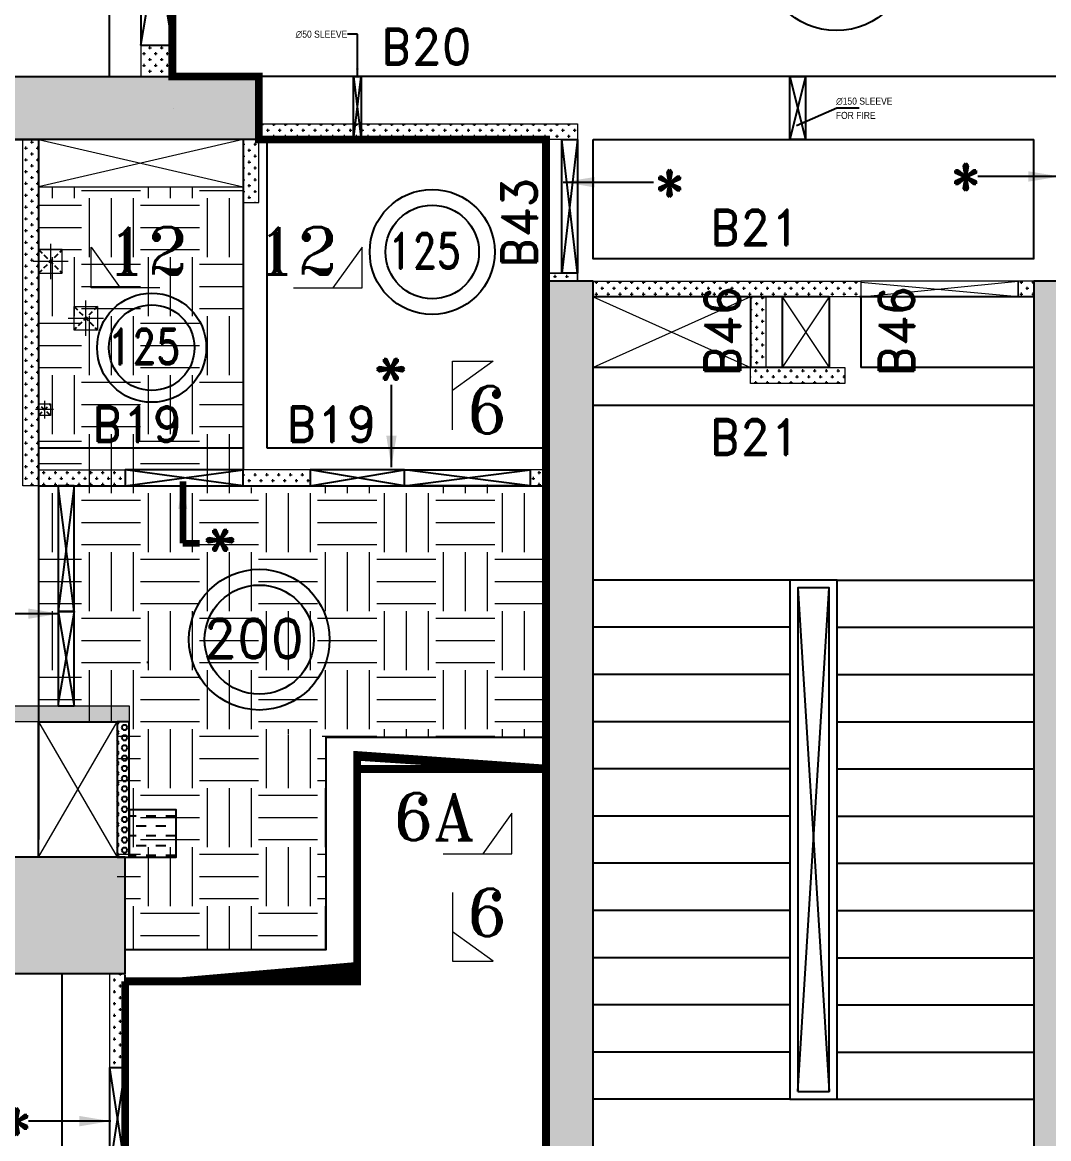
# Model space of a CAD drawing. Header units: millimetres. Extents: x 2061841 to 105821645, y -77612 to 48520811.
# Drawn here: x 2445852 to 2452375, y 6175 to 13270 of the extents above; entities that cross this region are included whole.
import ezdxf

# ---------------------------------------------------------------- set-up
doc = ezdxf.new("R2010")
doc.units = ezdxf.units.MM
doc.header["$LTSCALE"] = 10
doc.header["$MEASUREMENT"] = 0
doc.linetypes.add('$0$HIDDEN', pattern=[0.375, 0.25, -0.125])
doc.linetypes.add('HIDDEN2', pattern=[4.762499999999999, 3.175, -1.5875])
for name, color, linetype, lineweight in [('0-PL-DP CUTOUT', 32, 'Continuous', 9), ('s-opening text', 4, 'Continuous', 9), ('SEC-LINE', 1, 'Continuous', 15), ('vin nonstrwall', 3, 'Continuous', 9), ('VIN SUNK HATCH', 8, 'Continuous', 0), ('VIN-OPENING', 6, 'Continuous', 9), ('VIN_COLUMN HATCH', 33, 'Continuous', 20), ('VIN_CUT OUT', 6, 'Continuous', 9)]:
    doc.layers.add(name, color=color, linetype=linetype, lineweight=lineweight)
for name, color, linetype in [('1035_Tower Layout$0$A-Plan-Wall-Full', 255, 'Continuous'), ('A-FLOR-HIDN', 8, 'HIDDEN2'), ('A-HATCH', 8, 'Continuous'), ('BEAM NO', 2, 'Continuous'), ('khuraa', 6, 'Continuous'), ('S-OPENING', 6, 'Continuous'), ('SLEEVE 150 NEW', 51, 'Continuous'), ('Typical & Refuge$0$A-Plan-Stair', 8, 'Continuous'), ('UPSTAND RCC', 171, 'Continuous'), ('VIN_BEAM', 4, 'Continuous'), ('VIN_COLUMN', 1, 'Continuous'), ('VIN_SLAB THK', 2, 'Continuous')]:
    doc.layers.add(name, color=color, linetype=linetype)
doc.styles.add('200', font='romand.shx', dxfattribs={"width": 0.8, "height": 225})
doc.styles.add('KCP', font='', dxfattribs={"width": 0.9, "height": 200})
doc.styles.add('MAH', font='romand.shx', dxfattribs={"height": 210})
doc.styles.add('RT', font='romant.shx', dxfattribs={"height": 250})
doc.styles.add('ST', font='romand.shx', dxfattribs={"height": 4})
doc.styles.add('WD-50', font='ARIALN.TTF', dxfattribs={"height": 150})
doc.styles.get('KCP').set_extended_font_data('Bahnschrift')
doc.dimstyles.new('GR1', dxfattribs={"dimtxt": 225, "dimasz": 125, "dimexe": 125, "dimexo": 100, "dimgap": 50, "dimtad": 1, "dimdec": 0, "dimzin": 3, "dimdsep": 46, "dimtxsty": '200', "dimblk1": 'OBLIQUE', "dimblk2": 'OBLIQUE', "dimsah": 1, "dimcen": 0.0625, "dimdle": 125, "dimclrd": 3, "dimclre": 3, "dimclrt": 2, "dimadec": 0, "dimazin": 0, "dimtfac": 1, "dimtdec": 0, "dimtix": 1, "dimtmove": 0, "dimatfit": 3, "dimfxl": 1, "dimtolj": 1, "dimtzin": 0, "dimarcsym": 0})
doc.dimstyles.new('wd-50', dxfattribs={"dimtxt": 90, "dimasz": 50, "dimexe": 35, "dimexo": 50, "dimgap": 25, "dimtad": 1, "dimrnd": 5, "dimzin": 12, "dimdsep": 46, "dimtxsty": 'WD-50', "dimblk": 'ARCHTICK', "dimblk2": 'ARCHTICK', "dimcen": 50, "dimdle": 35, "dimclrd": 5, "dimclre": 5, "dimclrt": 4, "dimadec": 0, "dimazin": 0, "dimtfac": 1, "dimtmove": 1, "dimatfit": 2, "dimfxl": 1, "dimtolj": 1, "dimtzin": 12, "dimlwd": -1, "dimlwe": -1, "dimarcsym": 0})
pattern_1 = [(0, (972.5706476303749, 6269.695046248773), (37.5, 37.5), [18.75, -56.25]), (90, (981.9456476303749, 6260.320046248773), (-37.49999999999999, 37.5), [18.75, -56.25])]
pattern_2 = [(0, (-3646.261218469124, 480.2358689814282), (37.5, 37.5), [18.75, -56.25]), (90, (-3636.886218469124, 470.8608689814282), (-37.49999999999999, 37.5), [18.75, -56.25])]
pattern_3 = [(0, (-40796.54909283621, 68383.67095518092), (37.5, 37.5), [18.75, -56.25]), (90, (-40787.17409283621, 68374.29595518092), (-37.49999999999999, 37.5), [18.75, -56.25])]
pattern_4 = [(180, (-3646.261218453292, 480.1998616485052), (-375.0000000000001, -374.9999999999999), [375, -375]), (180, (-3646.261218453292, 339.5748616485052), (-375.0000000000001, -374.9999999999999), [375, -375]), (180, (-3646.261218453292, 198.9498616485052), (-375.0000000000001, -374.9999999999999), [375, -375]), (270, (-3693.136218453292, 152.0748616485052), (374.9999999999999, -375.0000000000001), [375, -375]), (270, (-3833.761218453292, 152.0748616485052), (374.9999999999999, -375.0000000000001), [375, -375]), (270, (-3974.386218453292, 152.0748616485052), (374.9999999999999, -375.0000000000001), [375, -375])]

# ---------------------------------------------------------------- blocks, each defined once
blk = doc.blocks.new('_Oblique')
at = {"color": 0, "linetype": 'ByBlock', "lineweight": -2}
blk.add_line((-0.5, -0.5), (0.5, 0.5), dxfattribs=at)
blk = doc.blocks.new('A$C21A8152F')
at = {"layer": 'SEC-LINE'}
for p, q in [((512.9126129375945, 310.8288595213089), (292.4536703438448, 2.736486093723214)), ((512.9126129377108, 2.736486093723215), (512.9126129375945, 310.8288595213089)), ((-6.702640956216783, 2.736486093723215), (512.9126129377108, 2.736486093723215))]:
    blk.add_line(p, q, dxfattribs=at)
blk = doc.blocks.new('_ArchTick')
at = {"color": 0, "linetype": 'ByBlock', "const_width": 0.15}
blk.add_lwpolyline([(-0.5, -0.5), (0.5, 0.5)], dxfattribs=at)

msp = doc.modelspace()

# ---------------------------------------------------------------- hatches: boundary and pattern name
at = {"layer": 'khuraa'}
h = msp.add_hatch(dxfattribs=at)
h.set_pattern_fill('DASH', color=256, scale=500, angle=180)
h.set_pattern_definition([(180, (-221736.1004920616, -122588.3243464187), (-62.50000000000001, -62.49999999999999), [62.5, -62.5])])
h.paths.add_polyline_path([(2446645.269636194, 8265.190462243183), (2446830.500793829, 8265.15752335819), (2446830.500793829, 7965.163017693594), (2446530.500793829, 7965.163017693594), (2446530.500793829, 8265.15752335819)])
at = {"layer": 'UPSTAND RCC'}
h = msp.add_hatch(dxfattribs=at)
h.set_pattern_fill('HEX', color=256, scale=150)
h.set_pattern_definition([(0, (2438280.500793829, 38975.31126223062), (0, 32.47595264191645), [18.75, -37.5]), (120, (2438280.500793829, 38975.31126223062), (-28.125, -16.23797632095822), [18.74999999999999, -37.49999999999999]), (59.99999999999999, (2438299.250793829, 38975.31126223062), (-28.125, 16.23797632095823), [18.75, -37.5])])
h.paths.add_polyline_path([(2446530.500793829, 8825.31126223068), (2446455.500793829, 8825.31126223068), (2446455.500793829, 7965.311262230651), (2446530.500793829, 7965.311262230651), (2446530.500793829, 8825.31126223068)])
at = {"layer": 'vin nonstrwall'}
h = msp.add_hatch(dxfattribs=at)
h.set_pattern_fill('CROSS', color=256, scale=150)
h.set_pattern_definition(pattern_3)
h.paths.add_polyline_path([(2446605.492914455, 12925.31064006435), (2446805.492914454, 12925.31064006435), (2446805.492914454, 13125.31066517053), (2446605.492914455, 13125.31066517053)])
h = msp.add_hatch(dxfattribs=at)
h.set_pattern_fill('CROSS', color=256, scale=150)
h.set_pattern_definition(pattern_3)
h.paths.add_polyline_path([(2447355.496854141, 12625.27463273157), (2449380.496854141, 12625.27463273148), (2449380.496854141, 12525.27463273148), (2447355.496854141, 12525.27463273157)])
h = msp.add_hatch(dxfattribs=at)
h.set_pattern_fill('CROSS', color=256, scale=150)
h.set_pattern_definition(pattern_3)
h.paths.add_polyline_path([(2446505.325098492, 10424.70867550971), (2446505.303756495, 10325.31064006445), (2445855.496854141, 10325.27463273148), (2445855.496854141, 12525.27463273157), (2445955.496854141, 12525.27463273141), (2445955.496854141, 12225.27463273149), (2445955.530067945, 12225.27913090083), (2445955.530067945, 12125.27913090083), (2445955.496854141, 12125.27463273148), (2445955.496854141, 10425.27463273148)])
h = msp.add_hatch(dxfattribs=at)
h.set_pattern_fill('CROSS', color=256, scale=150)
h.set_pattern_definition(pattern_1)
h.paths.add_polyline_path([(2447255.496854141, 12125.27463273158), (2447355.496854141, 12125.27463273158), (2447355.496854141, 12525.27463273162), (2447255.496854141, 12525.27463273162), (2447255.496854141, 12125.27463273158)])
h = msp.add_hatch(dxfattribs=at)
h.set_pattern_fill('CROSS', color=256, scale=150)
h.set_pattern_definition(pattern_2)
h.paths.add_polyline_path([(2449380.499254621, 11625.31064006431), (2449180.499254621, 11625.31064006431), (2449180.499254621, 11675.27454146547), (2449380.499254621, 11675.27454146547), (2449380.499254621, 11625.31064006431)])
h = msp.add_hatch(dxfattribs=at)
h.set_pattern_fill('CROSS', color=256, scale=150)
h.set_pattern_definition(pattern_2)
h.paths.add_polyline_path([(2451180.500144614, 11525.31064006431), (2449480.500144614, 11525.31064006448), (2449480.500144614, 11625.31064006448), (2451180.500144614, 11625.31064006431)])
h.paths.add_polyline_path([(2451080.500144614, 11075.31064006448), (2450480.453230356, 11075.31064006448), (2450480.453230356, 10975.31064006448), (2451080.500144614, 10975.31064006448)])
h = msp.add_hatch(dxfattribs=at)
h.set_pattern_fill('CROSS', color=256, scale=150)
h.set_pattern_definition([(0, (-3645.416387300938, 480.2591547253996), (37.5, 37.5), [18.75, -56.25]), (90, (-3636.041387300938, 470.8841547253996), (-37.49999999999999, 37.5), [18.75, -56.25])])
h.paths.add_polyline_path([(2452280.500144614, 11625.31064006431), (2452180.500144614, 11625.31064006431), (2452180.500144614, 11525.31064006431), (2452280.500144614, 11525.31064006431)])
h = msp.add_hatch(dxfattribs=at)
h.set_pattern_fill('CROSS', color=256, scale=150)
h.set_pattern_definition(pattern_1)
h.paths.add_polyline_path([(2450480.620555946, 11075.26730277472), (2450580.50060326, 11075.26730277472), (2450580.50060326, 11525.31083577318), (2450480.620555946, 11525.31083577318), (2450480.620555946, 11075.26730277472)])
h = msp.add_hatch(dxfattribs=at)
h.set_pattern_fill('CROSS', color=256, scale=150)
h.set_pattern_definition(pattern_1)
h.paths.add_polyline_path([(2447255.208798517, 10325.31064006442), (2447680.45716071, 10325.31064006442), (2447680.45716071, 10425.27463273334), (2447255.208798517, 10425.27463273334)])
h = msp.add_hatch(dxfattribs=at)
h.set_pattern_fill('CROSS', color=256, scale=150)
h.set_pattern_definition(pattern_3)
h.paths.add_polyline_path([(2449180.496854141, 10425.27463273314), (2449080.512135209, 10424.95990473847), (2449080.512135209, 10324.95990473681), (2449180.496854141, 10325.27463273148)])
h = msp.add_hatch(dxfattribs=at)
h.set_pattern_fill('CROSS', color=256, scale=150)
h.set_pattern_definition(pattern_3)
h.paths.add_polyline_path([(2446530.496204927, 8825.27463273148), (2446530.496204927, 8925.27463273148), (2443405.496854141, 8925.27463273148), (2443305.496854141, 8925.274632731482), (2442840.496854141, 8925.27463273148), (2442840.496854141, 7175.274632731494), (2442940.496854141, 7175.274632731494), (2442940.492914455, 7225.310640064379), (2442940.492914455, 7300.310640064379), (2442940.496854141, 8825.27463273148)])
h = msp.add_hatch(dxfattribs=at)
h.set_pattern_fill('CROSS', color=256, scale=150)
h.set_pattern_definition(pattern_3)
h.paths.add_polyline_path([(2446405.496854139, 6625.310640105554), (2446505.496854139, 6625.310640105554), (2446505.492914454, 7225.310640064401), (2446405.492914454, 7225.310640064321)])
at = {"layer": 'VIN SUNK HATCH'}
h = msp.add_hatch(dxfattribs=at)
h.set_pattern_fill('EARTH', color=8, scale=1500, angle=180)
h.set_pattern_definition([(180, (-3646.261218453291, 480.1998616485052), (-375.0000000000001, -374.9999999999999), [375, -375]), (180, (-3646.261218453291, 339.5748616485052), (-375.0000000000001, -374.9999999999999), [375, -375]), (180, (-3646.261218453291, 198.9498616485052), (-375.0000000000001, -374.9999999999999), [375, -375]), (270, (-3693.136218453291, 152.0748616485052), (374.9999999999999, -375.0000000000001), [375, -375]), (270, (-3833.761218453291, 152.0748616485052), (374.9999999999999, -375.0000000000001), [375, -375]), (270, (-3974.386218453291, 152.0748616485052), (374.9999999999999, -375.0000000000001), [375, -375])])
h.paths.add_polyline_path([(2445955.51977903, 10325.31064006445), (2447255.496854141, 10325.31064006445), (2447255.496901904, 12225.31095189843), (2445955.514212607, 12225.31095189833), (2445955.514164845, 10565.31064006445)], is_closed=False)
h.paths.add_polyline_path([(2446767.857559842, 10907.00932138475), (2446763.895243406, 10907.00932138475), (2447085.323814835, 10907.00932138475), (2447089.286131271, 10907.00932138475)], flags=16)
h.paths.add_polyline_path([(2446773.082665989, 11287.96706674543), (2447094.511237417, 11287.96706674543)], flags=16)
h = msp.add_hatch(dxfattribs=at)
h.set_pattern_fill('EARTH', color=8, scale=1500, angle=180)
h.set_pattern_definition(pattern_4)
h.paths.add_polyline_path([(2447830.514680606, 8725.274632737955), (2449180.500144629, 8725.27463273183), (2449180.500144626, 10337.18257641325), (2447280.500162209, 10313.29467438756), (2447280.500127053, 10325.23805374199), (2445947.616251335, 10325.23919705511), (2445955.514164861, 8825.2720027991), (2446455.499217167, 8825.2772626637)])
h = msp.add_hatch(dxfattribs=at)
h.set_pattern_fill('EARTH', color=8, scale=1500, angle=180)
h.set_pattern_definition(pattern_4)
edge = h.paths.add_edge_path()
edge.add_line((2446505.494686775, 7825.274632731029), (2446455.500144629, 7825.274632731975))
edge.add_line((2446455.500144629, 7825.274632731975), (2446455.50014463, 8825.274632731436))
edge.add_line((2446455.50014463, 8825.274632731436), (2447543.753736546, 8742.618427826244))
edge.add_line((2447543.753736546, 8742.618427826244), (2447780.516792174, 8725.274632738596))
edge.add_line((2447780.516792174, 8725.274632738596), (2447780.50253901, 7375.274632733648))
edge.add_line((2447780.50253901, 7375.274632733648), (2446505.514115, 7375.274632728351))
edge.add_line((2446505.514115, 7375.274632728351), (2446505.513669995, 7825.274632731043))
h = msp.add_hatch(dxfattribs=at)
h.set_pattern_fill('EARTH', color=8, scale=1500, angle=360)
h.set_pattern_definition([(0, (-3653.653743134346, 230.2352468004656), (375.0000000000001, 374.9999999999999), [375, -375]), (0, (-3653.653743134346, 370.8602468004656), (375.0000000000001, 374.9999999999999), [375, -375]), (0, (-3653.653743134346, 511.4852468004656), (375.0000000000001, 374.9999999999999), [375, -375]), (90, (-3606.778743134346, 558.3602468004656), (-374.9999999999998, 375.0000000000001), [375, -375]), (90, (-3466.153743134346, 558.3602468004656), (-374.9999999999998, 375.0000000000001), [375, -375]), (90, (-3325.528743134346, 558.3602468004656), (-374.9999999999998, 375.0000000000001), [375, -375])])
edge = h.paths.add_edge_path()
edge.add_line((2446405.504767171, 1175.274632730692), (2446405.504767171, 2200.311367470171))
edge.add_line((2446405.504767171, 2200.311367470171), (2446305.526210978, 2200.311379738514))
edge.add_line((2446305.526210978, 2200.311379738513), (2446305.456918087, 2275.276445717468))
edge.add_line((2446305.456918087, 2275.276445717468), (2446155.485781843, 2275.255647403665))
edge.add_line((2446155.485781843, 2275.255647403665), (2446155.490266145, 2475.274632731609))
edge.add_line((2446155.490266145, 2475.274632731609), (2438273.036552863, 2476.421552089768))
edge.add_line((2438273.036552863, 2476.421552089768), (2438273.036552862, 6908.310273743098))
edge.add_line((2438273.036552862, 6908.310273743098), (2436655.518210028, 6908.125913491569))
edge.add_line((2436655.518210028, 6908.125913491569), (2436655.518385869, 1505.915127985497))
edge.add_line((2436655.518385869, 1505.915127985497), (2436823.875162202, 1187.399282020462))
edge.add_line((2436823.875162202, 1187.399282020462), (2437072.628089236, 975.9233605146328))
edge.add_line((2437072.628089236, 975.9233605146328), (2437582.725661597, 775.8320209558815))
edge.add_line((2437582.725661597, 775.8320209558815), (2445998.108064946, 774.7172445014749))
edge.add_arc((2446004.394229244, 1175.778838270959), 401.1108548250602, 269.1020302135271, 359.9279778726277)
at = {"layer": 'VIN_COLUMN HATCH'}
h = msp.add_hatch(color=256, dxfattribs=at)
h.dxf.hatch_style = 1
h.paths.add_polyline_path([(2447355.496854141, 12525.27463273162), (2445555.496854141, 12525.27463273162), (2445555.496854141, 12925.27463273162), (2447355.496854141, 12925.27463273162)])
h = msp.add_hatch(color=256, dxfattribs=at)
h.dxf.hatch_style = 1
h.paths.add_polyline_path([(2449480.496854137, 11625.31064006423), (2449180.496854137, 11625.31064006423), (2449180.496854141, 4825.310640064485), (2452580.496854141, 4825.310640064488), (2452580.496854141, 11625.31064006423), (2452280.496854141, 11625.31064006423), (2452280.496854141, 5175.310640064488), (2449480.496854141, 5175.310640064485)])
h = msp.add_hatch(color=256, dxfattribs=at)
h.dxf.hatch_style = 1
h.paths.add_polyline_path([(2445655.492914454, 7225.274632731622), (2446505.496854141, 7225.27463273162), (2446505.496854141, 7965.274632731747), (2445655.492914454, 7965.274632731744)])

# ---------------------------------------------------------------- linework, layer by layer
at = {"layer": '0-PL-DP CUTOUT', "color": 32, "ltscale": 15, "extrusion": (-2.01815504827594e-08, -8.411830371458798e-09, 0.9999999999999999)}
for p, q in [((2446030.495928638, 11862.77513117047, -643584.2946819967), (2446030.495928638, 11637.77513117047, -643584.2946838894)), ((2446142.995928638, 11750.27513117047, -643584.2946806727), (2445917.995928638, 11750.27513117047, -643584.2946852135))]:
    msp.add_line(p, q, dxfattribs=at)
at = {"layer": '0-PL-DP CUTOUT', "color": 32, "ltscale": 15, "extrusion": (8.411830371458798e-09, 2.01815504827594e-08, 0.9999999999999999)}
for p, q in [((2446255.495928653, 11276.99784511876, -643584.2946815554), (2446255.495928653, 11501.99784511876, -643584.2946860963)), ((2446142.995928653, 11389.49784511876, -643584.2946828795), (2446367.995928653, 11389.49784511876, -643584.2946847721))]:
    msp.add_line(p, q, dxfattribs=at)
at = {"layer": '0-PL-DP CUTOUT', "color": 32, "ltscale": 15, "extrusion": (-8.411830371458806e-09, -2.01815504827594e-08, 0.9999999999999999)}
for p, q in [((2445992.999864789, 10864.858940218, -643584.2946835104), (2445992.999864789, 10752.358940218, -643584.2946857808)), ((2446049.249864789, 10808.608940218, -643584.2946841725), (2445936.749864789, 10808.608940218, -643584.2946851187))]:
    msp.add_line(p, q, dxfattribs=at)
at = {"layer": '0-PL-DP CUTOUT', "color": 32, "extrusion": (-2.01815504827594e-08, -8.411830371458798e-09, 0.9999999999999999), "elevation": -643584.3441464723}
msp.add_lwpolyline([(2445955.482940109, 11675.26971744816), (2446105.482940109, 11675.26971744816), (2446105.482940109, 11825.26971744816), (2445955.482940109, 11825.26971744816)], close=True, dxfattribs=at)
at = {"layer": '0-PL-DP CUTOUT', "color": 32, "extrusion": (8.411830371458798e-09, 2.01815504827594e-08, 0.9999999999999999), "elevation": -643584.2738764817}
msp.add_lwpolyline([(2446330.501342375, 11464.51083364729), (2446330.501342375, 11314.51083364729), (2446180.501342375, 11314.51083364729), (2446180.501342375, 11464.51083364729)], close=True, dxfattribs=at)
at = {"layer": '0-PL-DP CUTOUT', "color": 32, "extrusion": (-8.411830371458806e-09, -2.01815504827594e-08, 0.9999999999999999), "elevation": -643584.3154780582}
msp.add_lwpolyline([(2445955.494451067, 10771.09595168867), (2445955.494451067, 10846.09595168867), (2446030.494451067, 10846.09595168867), (2446030.494451067, 10771.09595168867)], close=True, dxfattribs=at)
at = {"layer": '1035_Tower Layout$0$A-Plan-Wall-Full', "elevation": -643584.2943026532}
msp.add_lwpolyline([(2446655.514114984, 9201.423592998472), (2446644.110558923, 9201.423592998472)], dxfattribs=at)
at = {"layer": 'A-FLOR-HIDN', "color": 32, "extrusion": (-2.01815504827594e-08, -8.411830371458798e-09, 0.9999999999999999)}
for p, q in [((2445955.495928638, 11675.27513117047, -643584.2946850875), (2446105.495928638, 11825.27513117047, -643584.2946807985)), ((2445955.495928638, 11825.27513117047, -643584.2946838258), (2446105.495928638, 11675.27513117047, -643584.2946820604))]:
    msp.add_line(p, q, dxfattribs=at)
at = {"layer": 'A-FLOR-HIDN', "color": 32, "extrusion": (8.411830371458798e-09, 2.01815504827594e-08, 0.9999999999999999)}
for p, q in [((2446330.495928653, 11464.49784511876, -643584.2946859703), (2446180.495928653, 11314.49784511876, -643584.2946816813)), ((2446180.495928653, 11464.49784511876, -643584.2946847086), (2446330.495928653, 11314.49784511876, -643584.294682943))]:
    msp.add_line(p, q, dxfattribs=at)
at = {"layer": 'A-FLOR-HIDN', "color": 32, "extrusion": (-8.411830371458806e-09, -2.01815504827594e-08, 0.9999999999999999)}
for p, q in [((2445955.499864789, 10771.108940218, -643584.2946857179), (2446030.499864789, 10846.108940218, -643584.2946835733)), ((2446030.499864789, 10771.108940218, -643584.2946850869), (2445955.499864789, 10846.108940218, -643584.2946842043))]:
    msp.add_line(p, q, dxfattribs=at)
at = {"layer": 'A-HATCH', "color": 7, "const_width": 50, "elevation": -643584.2959966164}
msp.add_lwpolyline([(2436455.498764235, 39775.27462077651), (2436455.504767172, 1675.274632726094, 0.4142178262602673), (2437455.498764233, 675.2745673442078), (2446005.504739447, 675.274387388501, 0.4142131087479724), (2446505.504448147, 1175.273652737771), (2446505.504448122, 7175.274632728351), (2447980.493632851, 7175.274632734296), (2447980.493632857, 8525.274632737395), (2449180.496854139, 8525.27463273145), (2449180.496854139, 4825.310640064485), (2452580.496854141, 4825.310640064488), (2452580.496854141, 8525.274632734521), (2453780.500793829, 8525.274632734521), (2453780.500793829, 7175.274644207026), (2455255.486174068, 7175.274644269741), (2455255.488941111, 1175.274402143798, 0.4142131164398519), (2455755.489254314, 675.274387388504), (2464305.495250465, 675.2745673442116, 0.4142135562082646), (2465305.495229418, 1675.274567344211), (2465305.494944047, 39775.27462826651, 0.4142135601792966)], format="xyb", dxfattribs=at)
at = {"layer": 'A-HATCH', "const_width": 50, "elevation": -643584.2959966164}
msp.add_lwpolyline([(2446505.492914454, 7175.274632728351), (2447980.493632851, 7175.274632734296), (2447980.507886015, 8525.274632737395), (2449180.496854139, 8525.27463273145), (2449180.496957745, 12525.31155186798), (2447355.496854141, 12525.27463273157), (2447355.496854141, 12925.27463273162), (2446805.492914454, 12925.31064006435), (2446805.492914454, 14425.31064004113), (2446405.499492172, 14425.30449907031), (2446405.500144614, 17726.42012344152), (2443405.499254622, 17726.42012344152), (2443405.500144615, 19380.95350491162), (2436455.499609773, 19380.95383681073), (2436455.504767118, 1675.264028484053, 0.4142134770586676), (2437455.494519546, 675.2745673351382), (2446005.504739447, 675.274387388501, 0.4142127679689819), (2446505.504448147, 1175.272990853081), (2446505.504448122, 7175.274632728351)], format="xyb", dxfattribs=at)
at = {"layer": 'khuraa', "elevation": -643584.2959966164}
msp.add_lwpolyline([(2446530.500793829, 7965.190462243183), (2446830.500793829, 7965.313204173697), (2446830.500793829, 8265.313204173697), (2446530.500793829, 8265.190462243183)], close=True, dxfattribs=at)
at = {"layer": 'S-OPENING'}
for p, q in [((2446605.492914455, 13125.31066517053, -643584.2963778005), (2446805.905463151, 14325.31066517053, -643584.2963778005)), ((2446605.905463152, 14325.31066517053, -643584.2963778005), (2446805.492914454, 13125.31066517053, -643584.2963778005)), ((2449380.496854141, 11675.23853413244, -643584.2967589847), (2449280.496854141, 12525.27463273148, -643584.2963778005)), ((2449380.496854141, 12525.27463273148, -643584.2963778005), (2449280.496854141, 11675.23853413244, -643584.2967589847)), ((2446505.457476869, 10325.27431670139, -643584.2946838258), (2447255.496854141, 10425.2746327333, -643584.2963778005)), ((2447255.496854141, 10325.27463273157, -643584.2963778005), (2446505.457476869, 10425.27431670321, -643584.2946838258)), ((2448280.457861913, 10325.27463273148, -643584.2963642908), (2447680.512135434, 10425.27463273148, -643584.2963690556)), ((2447680.512135434, 10325.27463273334, -643584.2963777974), (2448280.457861913, 10425.27463273314, -643584.2963642908)), ((2448280.457861913, 10325.27463273148, -643584.2963642908), (2449080.512135209, 10425.27463273314, -643584.2963777974)), ((2449080.512135209, 10325.27463273314, -643584.2963865391), (2448280.457861914, 10425.27463273334, -643584.2963642908)), ((2446180.492914455, 9525.310640064408, -643584.2963778005), (2446080.492914455, 10325.27463273148, -643584.2963401233)), ((2446180.492914455, 10325.27463273148, -643584.2963401233), (2446080.492914455, 9525.274632719329, -643584.2963778005)), ((2446180.492914455, 9525.27463273148, -643584.2963401233), (2446080.492914452, 8942.319348061244, -643584.2963690589)), ((2446080.492914452, 9525.274632731553, -643584.2963778005), (2446180.492914452, 8925.27463273148, -643584.2963778005)), ((2446405.496854139, 6625.310640087671, -643584.2963778005), (2446505.496854138, 5975.310640105641, -643584.2963290712)), ((2446505.504767168, 6625.310569186549, -643584.2963778005), (2446405.496854138, 5975.31064010517, -643584.2963290712))]:
    msp.add_line(p, q, dxfattribs=at)
for points, elevation in [([(2446805.905463151, 14325.31066517053), (2446605.905463152, 14325.31066517053), (2446605.492914455, 13125.31066517053), (2446805.492914454, 13125.31066517053)], -643584.2963778005), ([(2449280.496854141, 12525.27463273148), (2449380.496854141, 12525.27463273148), (2449380.496854141, 11675.23853413244), (2449280.496854141, 11675.23853413244)], -643584.2963778005), ([(2446505.457476869, 10325.27431670139), (2447255.496854141, 10325.27463273148), (2447255.496854141, 10425.2746327333), (2446505.457476869, 10425.27431670321)], -643584.2963778005), ([(2447680.512135434, 10325.27463273148), (2448280.457861913, 10325.27463273148), (2448280.457861913, 10425.27463273334), (2447680.512135434, 10425.27463273334)], -643584.2964395925), ([(2449080.512135209, 10325.27463273148), (2448280.457861913, 10325.27463273148), (2448280.457861913, 10425.27463273314), (2449080.512135209, 10425.27463273314)], -643584.2963778005), ([(2446080.492914455, 9525.27463273148), (2446180.492914455, 9525.27463273148), (2446180.492914455, 10325.31064006441), (2446080.492914455, 10325.31064006441)], -643584.2963401233), ([(2446180.492914452, 9525.274632731553), (2446080.492914452, 9525.274632731553), (2446080.492914452, 8925.27463273148), (2446180.492914452, 8925.27463273148)], -643584.2963690589), ([(2446505.496854138, 6625.310673348633), (2446405.496854138, 6625.310673348633), (2446405.496854138, 5975.310640105597), (2446505.496854138, 5975.310640105597)], -643584.2963290712)]:
    msp.add_lwpolyline(points, close=True, dxfattribs=dict(at, elevation=elevation))
at = {"layer": 'SEC-LINE', "color": 4, "elevation": -643584.2946838258}
msp.add_lwpolyline([(2445955.514164845, 8825.31064006433), (2446455.500793829, 8825.329265896944), (2446455.500793829, 7965.293258564361), (2445955.514164845, 7965.274632731747)], close=True, dxfattribs=at)
at = {"layer": 'SLEEVE 150 NEW'}
for p, q in [((2447956.324239363, 12526.11517797294, -643584.2956154322), (2448006.326384057, 12926.15180846746, -643584.2957591063)), ((2447956.326384057, 12926.15180846746, -643584.2957591063), (2448006.324239363, 12526.11517797294, -643584.2956154322)), ((2450830.496867789, 12925.27465950174, -643584.2956154322), (2450730.496867788, 12525.27465949895, -643584.2956154322)), ((2450730.496867789, 12925.27465950174, -643584.2956154322), (2450830.496867788, 12525.27465949895, -643584.2956154322))]:
    msp.add_line(p, q, dxfattribs=at)
for points, elevation in [([(2448006.324239363, 12526.11517797294), (2447956.324239363, 12526.11517797294), (2447956.326384057, 12926.15180846746), (2448006.326384057, 12926.15180846746)], -643584.2956151214), ([(2450730.496867789, 12925.27465950174), (2450830.496867789, 12925.27465950174), (2450830.496867788, 12525.27465949895), (2450730.496867788, 12525.27465949895)], -643584.2956154322)]:
    msp.add_lwpolyline(points, close=True, dxfattribs=dict(at, elevation=elevation))
at = {"layer": 'Typical & Refuge$0$A-Plan-Stair', "color": 3}
for p, q in [((2450730.501238826, 9725.31126222854, -643584.2946838258), (2449480.501238826, 9725.31126222854, -643584.2946838258)), ((2451030.501238826, 9725.31126222854, -643584.2946838258), (2452280.501238826, 9725.31126222854, -643584.2946838258)), ((2450780.501238826, 9675.31126222854, -643584.2946838258), (2450980.501238826, 6475.311262228541, -643584.2946838258)), ((2450780.501238826, 6475.311262228541, -643584.2946838258), (2450980.501238826, 9675.31126222854, -643584.2946838258)), ((2450730.501238826, 9425.31126222854, -643584.2946838258), (2449480.501238826, 9425.31126222854, -643584.2946838258)), ((2451030.501238826, 9425.31126222854, -643584.2946838258), (2452280.501238826, 9425.31126222854, -643584.2946838258)), ((2450730.501238826, 9125.31126222854, -643584.2946838258), (2449480.501238826, 9125.31126222854, -643584.2946838258)), ((2451030.501238826, 9125.31126222854, -643584.2946838258), (2452280.501238826, 9125.31126222854, -643584.2946838258)), ((2450730.501238826, 8825.31126222854, -643584.2946838258), (2449480.501238826, 8825.31126222854, -643584.2946838258)), ((2451030.501238826, 8825.31126222854, -643584.2946838258), (2452280.501238826, 8825.31126222854, -643584.2946838258)), ((2450730.501238826, 8525.31126222854, -643584.2946838258), (2449480.501238826, 8525.31126222854, -643584.2946838258)), ((2451030.501238826, 8525.31126222854, -643584.2946838258), (2452280.501238826, 8525.31126222854, -643584.2946838258)), ((2450730.501238826, 8225.31126222854, -643584.2946838258), (2449480.501238826, 8225.31126222854, -643584.2946838258)), ((2451030.501238826, 8225.31126222854, -643584.2946838258), (2452280.501238826, 8225.31126222854, -643584.2946838258)), ((2450730.501238826, 7925.311262228541, -643584.2946838258), (2449480.501238826, 7925.311262228541, -643584.2946838258)), ((2451030.501238826, 7925.311262228541, -643584.2946838258), (2452280.501238826, 7925.311262228541, -643584.2946838258)), ((2450730.501238826, 7625.311262228541, -643584.2946838258), (2449480.501238826, 7625.311262228541, -643584.2946838258)), ((2451030.501238826, 7625.311262228541, -643584.2946838258), (2452280.501238826, 7625.311262228541, -643584.2946838258)), ((2450730.501238826, 7325.311262228541, -643584.2946838258), (2449480.501238826, 7325.311262228541, -643584.2946838258)), ((2451030.501238826, 7325.311262228541, -643584.2946838258), (2452280.501238826, 7325.311262228541, -643584.2946838258)), ((2450730.501238826, 7025.311262228541, -643584.2946838258), (2449480.501238826, 7025.311262228541, -643584.2946838258)), ((2451030.501238826, 7025.311262228541, -643584.2946838258), (2452280.501238826, 7025.311262228541, -643584.2946838258)), ((2450730.501238826, 6725.311262228541, -643584.2946838258), (2449480.501238826, 6725.311262228541, -643584.2946838258)), ((2451030.501238826, 6725.311262228541, -643584.2946838258), (2452280.501238826, 6725.311262228541, -643584.2946838258)), ((2450730.501238826, 6425.311262228541, -643584.2946838258), (2449480.501238826, 6425.311262228541, -643584.2946838258)), ((2451030.501238826, 6425.311262228541, -643584.2946838258), (2452280.501238826, 6425.311262228541, -643584.2946838258))]:
    msp.add_line(p, q, dxfattribs=at)
at = {"layer": 'Typical & Refuge$0$A-Plan-Stair', "color": 3, "elevation": -643584.2946838258}
for points in [[(2450730.501238826, 6425.311262228541), (2451030.501238826, 6425.311262228541), (2451030.501238826, 9725.31126222854), (2450730.501238826, 9725.31126222854)], [(2450780.501238826, 6475.311262228541), (2450980.501238826, 6475.311262228541), (2450980.501238826, 9675.31126222854), (2450780.501238826, 9675.31126222854)]]:
    msp.add_lwpolyline(points, close=True, dxfattribs=at)
at = {"layer": 'UPSTAND RCC', "elevation": -643584.2963778005}
msp.add_lwpolyline([(2446530.500793829, 8825.31126223068), (2446455.500793829, 8825.31126223068), (2446455.500793829, 7965.311262230651), (2446530.500793829, 7965.311262230651)], close=True, dxfattribs=at)
at = {"layer": 'vin nonstrwall'}
for p, q in [((2449280.499254621, 11675.27454146597, -643584.2963778005), (2449380.499254621, 11675.27454146597, -643584.2963778005)), ((2452180.500144614, 11525.31064006431, -643584.2959966164), (2452180.500144614, 11625.31064006431, -643584.2959966164)), ((2450730.500144614, 9725.310640064483, -643584.2959966164), (2449480.500144614, 9725.310640064483, -643584.2959966164)), ((2451030.500144614, 9725.310640064483, -643584.2959966164), (2452280.500144614, 9725.310640064483, -643584.2959966164)), ((2450780.500144614, 9675.310640064483, -643584.2959966164), (2450980.500144614, 6475.310640064483, -643584.2959966164)), ((2450780.500144614, 6475.310640064483, -643584.2959966164), (2450980.500144614, 9675.310640064483, -643584.2959966164)), ((2450730.500144614, 9425.310640064483, -643584.2959966164), (2449480.500144614, 9425.310640064483, -643584.2959966164)), ((2451030.500144614, 9425.310640064483, -643584.2959966164), (2452280.500144614, 9425.310640064483, -643584.2959966164)), ((2450730.500144614, 9125.310640064483, -643584.2959966164), (2449480.500144614, 9125.310640064483, -643584.2959966164)), ((2451030.500144614, 9125.310640064483, -643584.2959966164), (2452280.500144614, 9125.310640064483, -643584.2959966164)), ((2450730.500144614, 8825.310640064483, -643584.2959966164), (2449480.500144614, 8825.310640064483, -643584.2959966164)), ((2451030.500144614, 8825.310640064483, -643584.2959966164), (2452280.500144614, 8825.310640064483, -643584.2959966164)), ((2450730.500144614, 8525.310640064483, -643584.2959966164), (2449480.500144614, 8525.310640064483, -643584.2959966164)), ((2451030.500144614, 8525.310640064483, -643584.2959966164), (2452280.500144614, 8525.310640064483, -643584.2959966164)), ((2450730.500144614, 8225.310640064483, -643584.2959966164), (2449480.500144614, 8225.310640064483, -643584.2959966164)), ((2451030.500144614, 8225.310640064483, -643584.2959966164), (2452280.500144614, 8225.310640064483, -643584.2959966164)), ((2450730.500144614, 7925.310640064483, -643584.2959966164), (2449480.500144614, 7925.310640064483, -643584.2959966164)), ((2451030.500144614, 7925.310640064483, -643584.2959966164), (2452280.500144614, 7925.310640064483, -643584.2959966164)), ((2450730.500144614, 7625.310640064483, -643584.2959966164), (2449480.500144614, 7625.310640064483, -643584.2959966164)), ((2451030.500144614, 7625.310640064483, -643584.2959966164), (2452280.500144614, 7625.310640064483, -643584.2959966164)), ((2450730.500144614, 7325.310640064483, -643584.2959966164), (2449480.500144614, 7325.310640064483, -643584.2959966164)), ((2451030.500144614, 7325.310640064483, -643584.2959966164), (2452280.500144614, 7325.310640064483, -643584.2959966164)), ((2450730.500144614, 7025.310640064483, -643584.2959966164), (2449480.500144614, 7025.310640064483, -643584.2959966164)), ((2451030.500144614, 7025.310640064483, -643584.2959966164), (2452280.500144614, 7025.310640064483, -643584.2959966164)), ((2450730.500144614, 6725.310640064483, -643584.2959966164), (2449480.500144614, 6725.310640064483, -643584.2959966164)), ((2451030.500144614, 6725.310640064483, -643584.2959966164), (2452280.500144614, 6725.310640064483, -643584.2959966164)), ((2450730.500144614, 6425.310640064483, -643584.2959966164), (2449480.500144614, 6425.310640064483, -643584.2959966164)), ((2451030.500144614, 6425.310640064483, -643584.2959966164), (2452280.500144614, 6425.310640064483, -643584.2959966164))]:
    msp.add_line(p, q, dxfattribs=at)
for points, elevation in [([(2446605.492914455, 12925.31064006435), (2446805.492914454, 12925.31064006435), (2446805.492914454, 13125.31066517053), (2446605.492914455, 13125.31066517053)], -643584.2963778005), ([(2445855.496854141, 12525.27463273157), (2445955.496854141, 12525.27463273141), (2445955.496854141, 12225.27463273149), (2445955.530067944, 12225.27910579428), (2445955.530067944, 12125.27910579428), (2445955.496854141, 12125.27463273148), (2445955.496854141, 10425.27463273148), (2446505.457476869, 10425.27431670139), (2446505.457476869, 10325.27431670139), (2445855.496854141, 10325.27463273148)], -643584.2963778005), ([(2447255.496854141, 12125.27463273158), (2447355.496854141, 12125.27463273158), (2447355.496854141, 12525.27463273162), (2447255.496854141, 12525.27463273162)], -643584.2963778005), ([(2449380.499254621, 11625.31064006431), (2449180.499254621, 11625.31064006431), (2449180.499254621, 11675.27454146547), (2449380.499254621, 11675.27454146547)], -643584.2959966164), ([(2449380.499254621, 11675.27454146547), (2449280.499254621, 11675.27454146547), (2449180.499254621, 11675.27454146547), (2449180.499254621, 11625.31064006431), (2449380.499254621, 11625.31064006428)], -643584.2959966164), ([(2449480.500144614, 11525.31064006716), (2449480.500144614, 11625.31064006448), (2451180.500144614, 11625.31064006431), (2451180.500144614, 11525.31064006431)], -643584.2959966164), ([(2452280.500144614, 11625.31064006431), (2452180.500144614, 11625.31064006431), (2452180.500144614, 11525.31064006431), (2452280.500144614, 11525.31064006431)], -643584.2959966164), ([(2450480.620555946, 11075.26730277472), (2450580.50060326, 11075.26730277472), (2450580.50060326, 11525.31083577318), (2450480.620555946, 11525.31083577318)], -643584.2943026416), ([(2451080.500144614, 11075.31064006448), (2451080.500144614, 10975.31064006448), (2450480.453230356, 10975.31064006448), (2450480.453230356, 11075.31064006448)], -643584.2959966164), ([(2447255.208798517, 10325.31064006442), (2447680.512135423, 10325.31064006442), (2447680.512135423, 10425.27463273334), (2447255.208798517, 10425.27463273334)], -643584.2963771501), ([(2449180.496854141, 10425.27463273314), (2449080.512135209, 10425.27463273314), (2449080.512135209, 10325.27463273148), (2449180.496854141, 10325.27463273148)], -643584.2963778005), ([(2450730.500144614, 6425.310640064483), (2451030.500144614, 6425.310640064483), (2451030.500144614, 9725.310640064483), (2450730.500144614, 9725.310640064483)], -643584.2959966164), ([(2450780.500144614, 6475.310640064483), (2450980.500144614, 6475.310640064483), (2450980.500144614, 9675.310640064483), (2450780.500144614, 9675.310640064483)], -643584.2959966164), ([(2446405.496854139, 6625.310640105554), (2446505.496854139, 6625.310640105554), (2446505.492914454, 7225.310640064401), (2446405.492914454, 7225.310640064321)], -643584.2963778005)]:
    msp.add_lwpolyline(points, close=True, dxfattribs=dict(at, elevation=elevation))
at = {"layer": 'vin nonstrwall', "elevation": -643584.2963778005}
for points in [[(2447355.496854141, 12625.27463273157), (2449380.496854141, 12625.27463273148), (2449380.496854141, 12525.27463273148), (2447355.496854141, 12525.27463273157), (2447355.496854141, 12625.27463273157)], [(2445655.519420704, 8825.27463273148), (2442940.496854141, 8825.27463273148), (2442940.492914455, 7300.310640064379), (2443905.496854141, 7300.27463273148), (2443905.496854141, 7225.27463273148), (2442940.492914455, 7225.310640064379), (2442940.496854141, 7175.274632731494), (2442840.496854141, 7175.274632731494), (2442840.496854141, 8925.274632731482), (2446530.496204927, 8925.27463273148), (2446530.496204927, 8825.27463273148), (2445755.519420704, 8825.27463273148)]]:
    msp.add_lwpolyline(points, dxfattribs=at)
at = {"layer": 'VIN-OPENING'}
for p, q in [((2449380.499254621, 12525.31158494682, -643584.2959966164), (2449280.499254621, 11675.27454146547, -643584.2963778005)), ((2449380.499254621, 11675.27454146547, -643584.2963778005), (2449280.49925462, 12525.31158494682, -643584.2959966164)), ((2451180.500144614, 11525.31064006431, -643584.2959966164), (2452180.500144614, 11625.31064006431, -643584.2959966164)), ((2452180.500144614, 11525.31064006431, -643584.2959966164), (2451180.500144614, 11616.08857030087, -643584.2959966164))]:
    msp.add_line(p, q, dxfattribs=at)
at = {"layer": 'VIN-OPENING', "elevation": -643584.2959966164}
for points in [[(2449280.49925462, 11675.27454146547), (2449380.499254621, 11675.27454146547), (2449380.499254621, 12525.31158494682), (2449280.49925462, 12525.31158494682)], [(2451180.500144614, 11525.31064006431), (2452180.500144614, 11525.31064006431), (2452180.500144614, 11625.31064006431), (2451180.500144614, 11625.31064006431)]]:
    msp.add_lwpolyline(points, close=True, dxfattribs=at)
at = {"layer": 'VIN_BEAM', "linetype": '$0$HIDDEN'}
for p, q in [((2446405.499476434, 12925.30515273728, -643584.2959966164), (2446405.499492172, 14425.30449907031, -643584.2959966164)), ((2446805.500077112, 12922.90033082091, -643584.2959966164), (2446805.500091961, 14385.31126221817, -643584.2959966164)), ((2454480.500141626, 12925.31127286888, -643584.2959966164), (2446860.440726612, 12925.31126160775, -643584.2959966164)), ((2447405.50476717, 12525.27402713153, -643584.2963778005), (2447405.49685414, 10565.31003446431, -643584.2963778005)), ((2449180.500144611, 11625.31126222837, -643584.2959966164), (2449180.500144611, 12525.3115518679, -643584.2959966164)), ((2449480.500144613, 12525.31139032867, -643584.2959966164), (2452280.515061456, 12525.31153743919, -643584.2959966164)), ((2449480.500144613, 11765.31126222845, -643584.2959966164), (2449480.500144613, 12525.31139032866, -643584.2959966164)), ((2452280.500144616, 11765.31126222845, -643584.2959966164), (2452280.500144615, 12525.31139032866, -643584.2959966164)), ((2452280.515061456, 11767.72089785775, -643584.2959966164), (2452280.515061456, 12525.31153743922, -643584.2959966164)), ((2452280.515061456, 11767.72089785774, -643584.2959966164), (2449480.500144613, 11767.72089785775, -643584.2959966164)), ((2450980.500144431, 11525.31126222856, -643584.2959966164), (2449480.500144611, 11525.31126222854, -643584.2959966164)), ((2452280.500144614, 11525.31126222838, -643584.2959966164), (2451172.963666398, 11525.31126222838, -643584.2959966164)), ((2451180.497337374, 11524.51888146151, -643584.2940050407), (2451180.497337374, 11075.31064018175, -643584.2940050407)), ((2451180.497337374, 11524.51888146154, -643584.2940050407), (2451180.497337374, 11076.10239878478, -643584.2940050407)), ((2452278.036895435, 11075.31126222854, -643584.2959966164), (2451180.497337374, 11075.31126222854, -643584.2959966164)), ((2452278.036895435, 10835.31126222854, -643584.2959966164), (2449480.500144611, 10835.31126222854, -643584.2959966164)), ((2445955.514164845, 10565.31064006445, -643584.2959966164), (2447255.496854141, 10565.31064006445, -643584.2959966164)), ((2447405.496854142, 10565.31064006445, -643584.2959966164), (2449180.500144612, 10565.31064006445, -643584.2959966164)), ((2445955.514164845, 10325.31064006445, -643584.2959966164), (2449180.500144612, 10325.31064006445, -643584.2959966164)), ((2446105.514114992, 3225.310640064448, -643584.2959966164), (2446105.514115153, 7225.310640064385, -643584.2959966164))]:
    msp.add_line(p, q, dxfattribs=at)
at = {"layer": 'VIN_BEAM', "linetype": 'ByBlock'}
msp.add_line((2446810.441815647, 12725.31129934934, -643584.2959966164), (2446810.428722594, 12725.31129934934, -643584.2959966164), dxfattribs=at)
at = {"layer": 'VIN_BEAM'}
for p, q in [((2445655.514164845, 12525.31064006442, -643584.2959966164), (2445955.514164845, 12525.31064006442, -643584.2959966164)), ((2445955.532152255, 12501.4236535292, -643584.2959966164), (2445955.503873141, 8076.420326124629, -643584.2959966164)), ((2445955.514164845, 12525.31064006442, -643584.2959966164), (2445955.514164845, 8100.310640064559, -643584.2959966164)), ((2449180.500144611, 12525.3115518679, -643584.2959966164), (2446855.499396442, 12525.31161208835, -643584.2959966164)), ((2449180.500144611, 12525.31155274958, -643584.2959966164), (2446860.44111791, 12525.31164468487, -643584.2959966164)), ((2447255.504767171, 12525.27463273167, -643584.2963778005), (2447255.496288769, 10425.27463273334, -643584.2963778005)), ((2450480.497337374, 11524.51888146159, -643584.2940050407), (2450480.497337374, 11075.31062970643, -643584.2940050407)), ((2450980.497337918, 11524.51888146154, -643584.2955479512), (2450680.497337374, 11524.51888146156, -643584.2955479512)), ((2450680.497337374, 11524.51888146156, -643584.2940050407), (2450680.497337374, 11075.31064018177, -643584.2940050407)), ((2450980.497337919, 11524.51888146154, -643584.2955479512), (2450980.497337919, 11075.31064018177, -643584.2955479512)), ((2450980.497337374, 11524.51888146151, -643584.2940050407), (2450980.497337374, 11075.3106401818, -643584.2940050407)), ((2450980.500144615, 11075.31126222854, -643584.2959966164), (2449480.500144611, 11075.31126222857, -643584.2959966164)), ((2450980.497337919, 11075.31064018177, -643584.2955479512), (2450680.497337374, 11075.31064018177, -643584.2955479512)), ((2446505.514115164, 7476.420948287123, -643584.2959966164), (2446505.514115164, 7476.423594568332, -643584.2959966164)), ((2446505.514114984, 3100.310640064417, -643584.2959966164), (2446505.499254621, 7215.310640063963, -643584.2963778005))]:
    msp.add_line(p, q, dxfattribs=at)
at = {"layer": 'VIN_BEAM', "color": 4, "elevation": -643584.2959966164}
msp.add_lwpolyline([(2445955.514164845, 8825.31064006433), (2446455.500793829, 8825.31321672684), (2446455.500793829, 7965.277209394257), (2445955.514164845, 7965.274632731747)], close=True, dxfattribs=at)
at = {"layer": 'VIN_BEAM', "elevation": -643584.2943026532}
for points in [[(2449180.496854154, 8725.27463273145), (2447780.509997583, 8725.274632738414), (2447780.495744419, 7375.274632733466), (2446505.496854157, 7375.274632728351)], [(2449180.496854155, 8525.27463273145), (2447980.507886015, 8525.274632737395), (2447980.493632851, 7175.274632734296), (2446505.499399087, 7175.274632728351)]]:
    msp.add_lwpolyline(points, dxfattribs=at)
at = {"layer": 'VIN_COLUMN', "ltscale": 125, "elevation": -643584.2963778005}
for points in [[(2447355.496854141, 12525.27463273162), (2445555.496854141, 12525.27463273162), (2445555.496854141, 12925.27463273162), (2447355.496854141, 12925.27463273162)], [(2445655.492914454, 7225.274632731622), (2446505.496854141, 7225.27463273162), (2446505.496854141, 7965.274632731747), (2445655.492914454, 7965.274632731744)]]:
    msp.add_lwpolyline(points, close=True, dxfattribs=at)
at = {"layer": 'VIN_COLUMN', "elevation": -643584.2963778005}
msp.add_lwpolyline([(2449480.496854137, 11625.31064006423), (2449180.496854137, 11625.31064006423), (2449180.496854141, 4825.310640064485), (2452580.496854141, 4825.310640064488), (2452580.496854141, 11625.31064006423), (2452280.496854141, 11625.31064006423), (2452280.496854141, 5175.310640064488), (2449480.496854141, 5175.310640064485)], close=True, dxfattribs=at)
at = {"layer": 'VIN_CUT OUT'}
for p, q in [((2445955.501238826, 12525.31126222858, -643584.2946838258), (2447255.500138138, 12225.31064155888, -643584.2959966164)), ((2447255.3441743, 12525.27463273165, -643584.2960469868), (2445955.501238826, 12225.31126222858, -643584.2946838258)), ((2449480.49683011, 11524.5188814615, -643584.2955479512), (2450480.497337373, 11075.31064018174, -643584.2955479512)), ((2450480.497337373, 11524.51888146159, -643584.2955479512), (2449480.496854137, 11075.31064018174, -643584.2955479512)), ((2449480.501238826, 11525.31126222854, -643584.2946838258), (2450480.501252474, 11075.31126222854, -643584.2946838258)), ((2450480.501252474, 11525.31126222854, -643584.2946838258), (2449480.501238826, 11075.31126222854, -643584.2946838258)), ((2450480.501252474, 11075.31126222854, -643584.2946838258), (2450480.501252474, 11525.3112622287, -643584.2946838258)), ((2450979.969498305, 11524.51888146153, -643584.2940077554), (2450680.497337374, 11075.31064018189, -643584.2955479512)), ((2450681.025044306, 11524.51888146153, -643584.2940050407), (2450980.497337374, 11075.3106401818, -643584.2940050407)), ((2450980.501252474, 11075.31126222854, -643584.2946838258), (2450980.501252474, 11525.3112622287, -643584.2946838258)), ((2445955.514164845, 7965.274632731744, -643584.2959966164), (2446455.500144614, 8825.31064006436, -643584.2959966164)), ((2445955.514164845, 8825.286525142139, -643584.2959966164), (2446455.500144614, 7965.274632731267, -643584.2963778005))]:
    msp.add_line(p, q, dxfattribs=at)
at = {"layer": 'VIN_CUT OUT', "elevation": -643584.2959966164}
msp.add_lwpolyline([(2445955.530387688, 12225.31126222861), (2447255.500144614, 12225.31064155888), (2447255.500144614, 12525.31063856998), (2445955.530387688, 12525.31125923972)], close=True, dxfattribs=at)
at = {"layer": 'VIN_SLAB THK', "color": 2, "linetype": 'Continuous', "ltscale": 0.25}
for centre, radius in [((2451025.938096017, 13689.80582753199, -643584.2959966164), 472.1409517699481), ((2448457.045516776, 11810.70410720854, -643584.2959966164), 397.1409517699481), ((2448457.045516776, 11810.70410720854, -643584.2959966164), 297.1409517699481), ((2446674.208901659, 11202.11712113325, -1287168.592374417), 347.1409517699481), ((2446674.208901659, 11202.11712113325, -1287168.592374417), 272.1409517699481), ((2447357.909736654, 9346.745187602144, -643584.2943026532), 447.1409517699481), ((2447357.909736654, 9346.745187602144, -643584.2943026532), 347.1409517699481)]:
    msp.add_circle(centre, radius, dxfattribs=at)

# ---------------------------------------------------------------- block references
at = {"layer": 'SEC-LINE', "yscale": 0.8399999998509884, "zscale": 0.8399999998509884}
for p, xscale in [((2446720.42279386, 11580.22871484572, -643584.2943026532), -0.8399999998509884), ((2447580.449144009, 11580.22871484572, -643584.2943026532), 0.8399999998509884), ((2448532.509202816, 7983.647757122553, -643584.2943026532), 0.8399999998509884)]:
    msp.add_blockref('A$C21A8152F', p, dxfattribs=dict(at, xscale=xscale))
for p, xscale, rotation in [((2448582.80606092, 10685.31873204269, -643584.2943026532), -0.8399999998509884, 269.9999999999998), ((2448582.806060904, 7734.942105611988, -643584.2943026532), 0.8399999998509884, 270.0000000000002)]:
    msp.add_blockref('A$C21A8152F', p, dxfattribs=dict(at, xscale=xscale, rotation=rotation))

# ---------------------------------------------------------------- texts
at = {"layer": 'BEAM NO', "color": 4, "style": 'MAH'}
for s, p in [('B20', (2448130.577862456, 13002.78107242216, -643584.2941701276)), ('B21', (2450220.39054783, 11854.23992938935, -643584.2943461395)), ('B19', (2446293.30744571, 10603.67648078174, -643584.2940510578)), ('B19', (2447527.964762809, 10603.67648078174, -643584.2940510578)), ('B21', (2450219.120434749, 10521.93848438615, -643584.2943461395))]:
    msp.add_text(s, height=225, dxfattribs=at).set_placement(p)
for s, p in [('B43', (2449122.063374639, 11706.27525771759, -643196.1081585517)), ('B46', (2450413.628119427, 11017.17279399475, -643584.294302657)), ('B46', (2451520.113894698, 11017.17279399475, -643584.294302657))]:
    msp.add_text(s, height=225, rotation=90, dxfattribs=at).set_placement(p)
at = {"layer": 's-opening text', "style": 'RT', "text_generation_flag": 4}
for rotation, p in [(180, (2451951.129170594, 12072.02459736714, -643584.2956154605)), (180, (2450068.533203836, 12031.48100560504, -643972.4851364439)), (270, (2448408.187055569, 11167.72360710114, -643584.2956154605)), (270, (2447323.613172085, 10081.12603306651, -643584.2956154605)), (180, (2445918.604155251, 6068.508972408061, -643584.2956154605))]:
    msp.add_text('*', height=300, rotation=rotation, dxfattribs=at).set_placement(p)
at = {"layer": 'SEC-LINE', "style": 'RT'}
for s, p in [('12', (2446389.269743696, 11668.10479194308, -643584.2943026532)), ('12', (2447342.143522983, 11668.10479194308, -643584.2943026532)), ('6', (2448678.874733361, 10657.08655794963, -643584.2943026532)), ('6A', (2448210.788868249, 8071.523834219914, -643584.2943026532)), ('6', (2448678.874733346, 7463.174279705037, -643584.2943026532))]:
    msp.add_text(s, height=300, dxfattribs=at).set_placement(p)
at = {"layer": 'SLEEVE 150 NEW', "style": 'KCP', "width": 0.9}
for s, p in [('∅50 SLEEVE', (2447589.319735284, 13172.12415199957, -643052.5422423752)), ('∅150 SLEEVE', (2451024.093077227, 12746.64700122276, -644381.9260562018)), ('FOR FIRE ', (2451022.421825508, 12656.02950005212, -644381.9260562018))]:
    msp.add_text(s, height=45, dxfattribs=at).set_placement(p)
at = {"layer": 'VIN_SLAB THK', "color": 2, "linetype": 'Continuous', "ltscale": 0.25, "style": 'ST', "width": 0.8}
for p in [(2448177.212615488, 11705.83133103616, -643584.2959966164), (2446394.376000371, 11097.24434496087, -1287168.592374417)]:
    msp.add_text('125', height=225, dxfattribs=at).set_placement(p)
at = {"layer": 'VIN_SLAB THK', "color": 2, "linetype": 'Continuous', "ltscale": 0.25, "style": 'ST'}
msp.add_text('200', height=250, dxfattribs=at).set_placement((2447000.409599038, 9228.03777601316, -643584.2943026532))

# ---------------------------------------------------------------- leaders
at = {"layer": 's-opening text'}
for points, override in [([(2449289.189417567, 12254.09112347335, -643584.2956154605), (2449863.027798776, 12254.09112347335, -643584.2956154605)], {"dimasz": 200, "dimtad": 0, "dimfxl": 125}), ([(2452446.714432909, 12290.27262808904, -643584.2956154605), (2451924.749346759, 12290.27262808905, -643584.2956154605)], {"dimasz": 200, "dimtad": 0, "dimfxl": 125}), ([(2448197.863657719, 10443.56691621536, -643584.2956154605), (2448197.863657719, 10965.53200236534, -643584.2956154605)], {"dimasz": 200, "dimtad": 0, "dimfxl": 125}), ([(2446871.691711439, 10351.7493915498, -643584.2959966164), (2446871.691711439, 9959.375988636386, -643584.2959966164), (2446978.980072035, 9959.375988636386, -643584.2959966164)], {"dimscale": 1, "dimtxt": 225, "dimasz": 175, "dimgap": 50, "dimtad": 0, "dimtxsty": '200', "dimclrd": 3, "dimlwd": 65534}), ([(2446089.189417569, 9511.757003088795, -643584.2955777833), (2445567.224331419, 9511.757003088798, -643584.2955777833)], {"dimasz": 200, "dimtad": 0, "dimfxl": 125}), ([(2446414.189417565, 6286.757003129966, -643584.2956154605), (2445892.224331415, 6286.757003129969, -643584.2956154605)], {"dimasz": 200, "dimtad": 0, "dimfxl": 125})]:
    msp.add_leader(points, dimstyle='GR1', override=override, dxfattribs=at)
at = {"layer": 'SLEEVE 150 NEW'}
for points in [[(2447981.326384057, 12926.15180846746, -643584.2956151214), (2447981.326384057, 13195.30131797322, -643584.2956151214), (2447918.87191424, 13195.30131797322, -643584.2956151214)], [(2450772.45473805, 12613.48615536181, -643584.2959966164), (2451028.285435082, 12725.94911110945, -643584.2959966164), (2451170.890184797, 12725.94911110945, -643584.2959966164)]]:
    msp.add_leader(points, dimstyle='wd-50', override={"dimtxt": 200, "dimtad": 0, "dimdec": 0, "dimtxsty": 'KCP', "dimclrd": 256, "dimclre": 256, "dimclrt": 256, "dimtdec": 0, "dimarcsym": 1}, dxfattribs=at)

doc.saveas('drawing.dxf')
